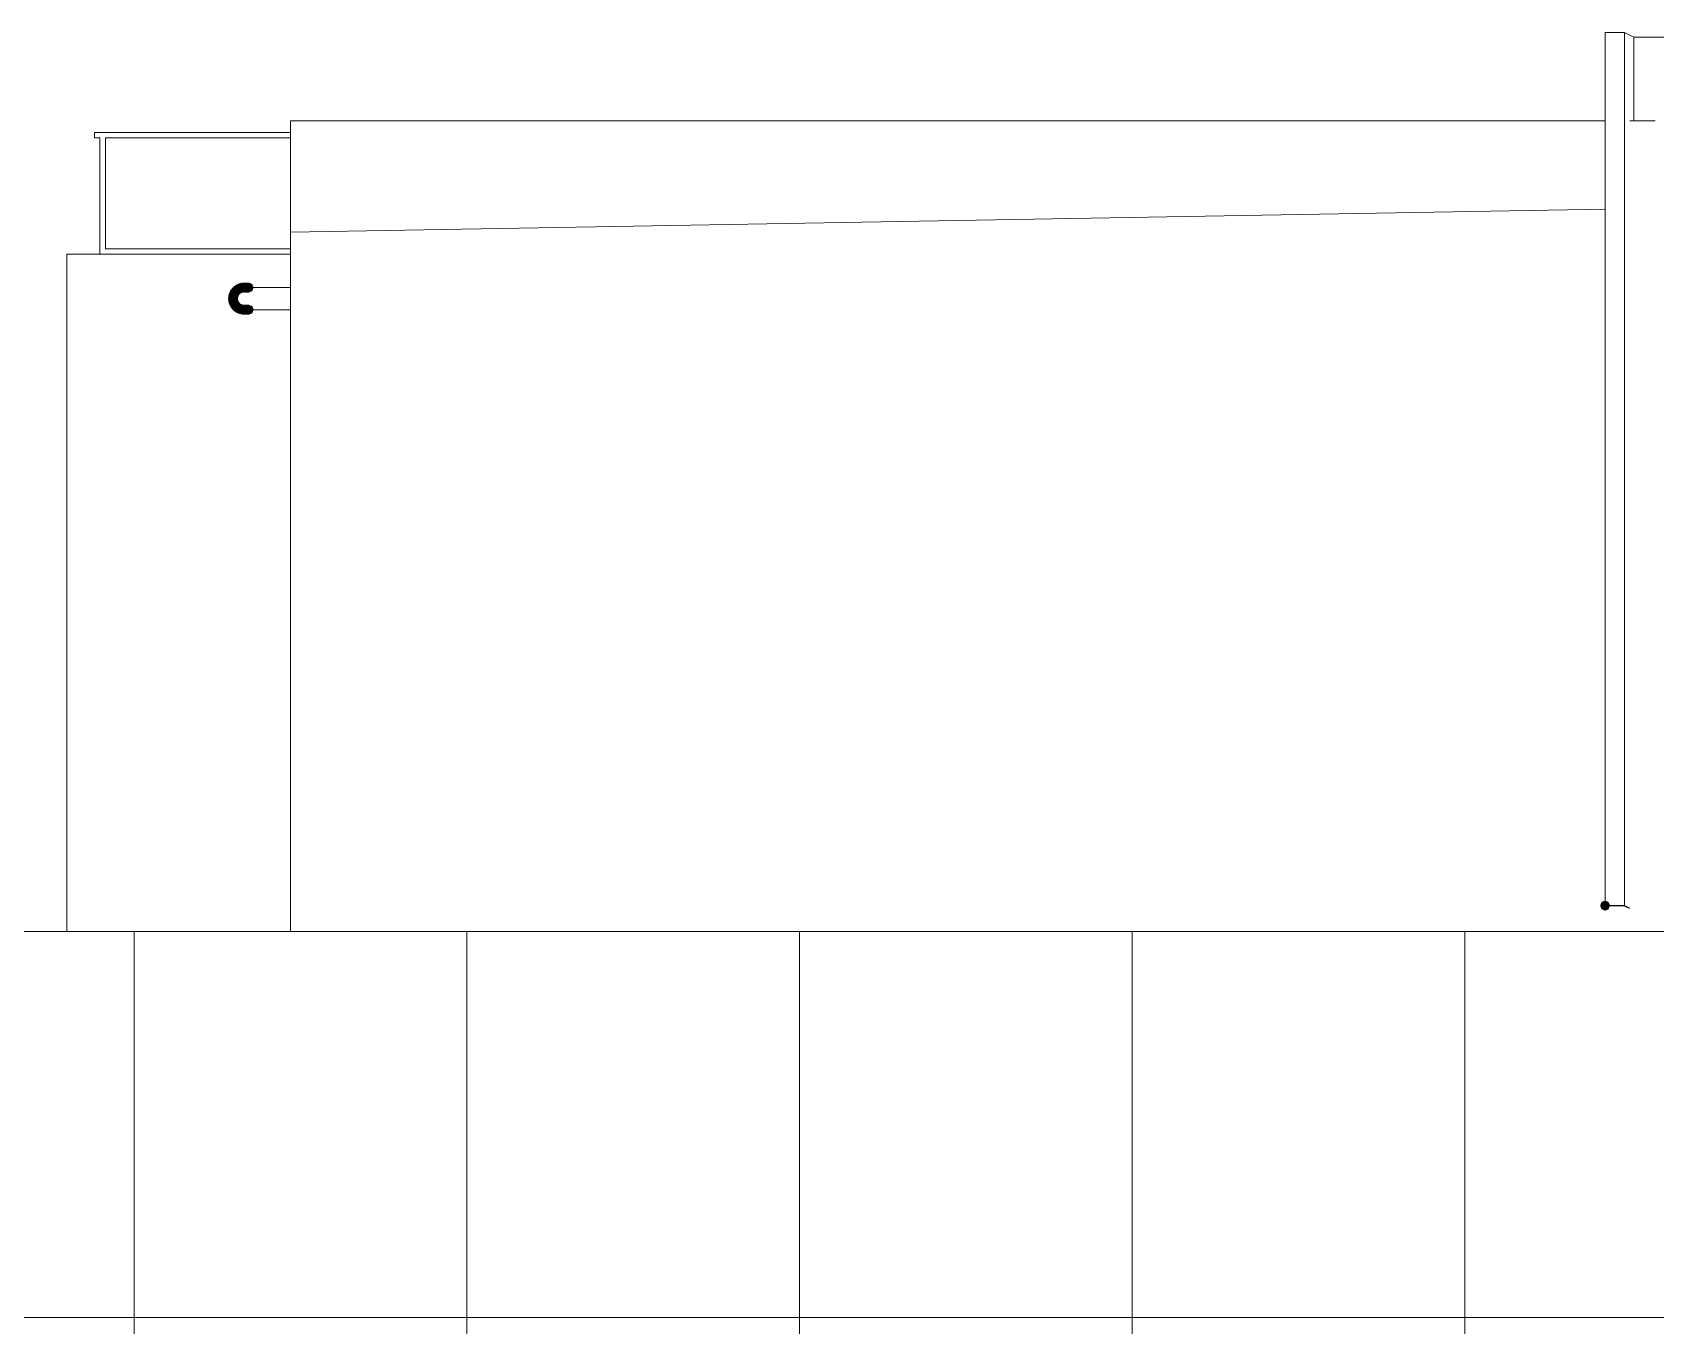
# Model space of a CAD drawing. Header units: millimetres. Extents: x 0 to 1189, y 0 to 841.
# Drawn here: x 633.4 to 662.68, y 490.22 to 513.56 of the extents above; entities that cross this region are included whole.
import ezdxf

# ---------------------------------------------------------------- set-up
doc = ezdxf.new("R2010")
doc.units = ezdxf.units.MM

msp = doc.modelspace()

# ---------------------------------------------------------------- hatches: boundary and pattern name
h = msp.add_hatch(color=7)
h.dxf.hatch_style = 2
h.paths.add_polyline_path([(636.930973, 508.757548), (636.957411, 508.693985), (637.020973, 508.667548), (637.084536, 508.693985), (637.110973, 508.757548), (637.084536, 508.829111), (637.020973, 508.855548), (636.957411, 508.829111)])
h = msp.add_hatch(color=7)
h.dxf.hatch_style = 2
h.paths.add_polyline_path([(636.930973, 508.755548), (636.957411, 508.691985), (637.020973, 508.665548), (637.084536, 508.691985), (637.110973, 508.755548), (637.084536, 508.821111), (637.020973, 508.847548), (636.957411, 508.821111)])
h = msp.add_hatch(color=7)
h.dxf.hatch_style = 2
h.paths.add_polyline_path([(636.930973, 508.747548), (636.957411, 508.683985), (637.020973, 508.657548), (637.084536, 508.683985), (637.110973, 508.747548), (637.084536, 508.819111), (637.020973, 508.845548), (636.957411, 508.819111)])
h = msp.add_hatch(color=7)
h.dxf.hatch_style = 2
h.paths.add_polyline_path([(636.931668, 508.776711), (636.950017, 508.71036), (637.00981, 508.676243), (637.076161, 508.694592), (637.110278, 508.754385), (637.092929, 508.828736), (637.033136, 508.862853), (636.966785, 508.844504)])
h = msp.add_hatch(color=7)
h.dxf.hatch_style = 2
h.paths.add_polyline_path([(636.931973, 508.773548), (636.958411, 508.709985), (637.021973, 508.683548), (637.085536, 508.709985), (637.111973, 508.773548), (637.085536, 508.845111), (637.021973, 508.871548), (636.958411, 508.845111)])
h = msp.add_hatch(color=7)
h.dxf.hatch_style = 2
h.paths.add_polyline_path([(636.932668, 508.792711), (636.951017, 508.72636), (637.01081, 508.692243), (637.077161, 508.710592), (637.111278, 508.770385), (637.093929, 508.844736), (637.034136, 508.878853), (636.967785, 508.860504)])
h = msp.add_hatch(color=7)
h.dxf.hatch_style = 2
h.paths.add_polyline_path([(636.932668, 508.728385), (636.966785, 508.668592), (637.033136, 508.650243), (637.092929, 508.68436), (637.111278, 508.750711), (637.076161, 508.818504), (637.00981, 508.836853), (636.950017, 508.802736)])
h = msp.add_hatch(color=7)
h.dxf.hatch_style = 2
h.paths.add_polyline_path([(636.933668, 508.720385), (636.967785, 508.660592), (637.034136, 508.642243), (637.093929, 508.67636), (637.112278, 508.742711), (637.077161, 508.810504), (637.01081, 508.828853), (636.951017, 508.794736)])
h = msp.add_hatch(color=7)
h.dxf.hatch_style = 2
h.paths.add_polyline_path([(636.934668, 508.712385), (636.968785, 508.652592), (637.035136, 508.634243), (637.094929, 508.66836), (637.113278, 508.734711), (637.078161, 508.802504), (637.01181, 508.820853), (636.952017, 508.786736)])
h = msp.add_hatch(color=7)
h.dxf.hatch_style = 2
h.paths.add_polyline_path([(636.935668, 508.704385), (636.969785, 508.644592), (637.036136, 508.626243), (637.095929, 508.66036), (637.114278, 508.726711), (637.079161, 508.794504), (637.01281, 508.812853), (636.953018, 508.778736)])
h = msp.add_hatch(color=7)
h.dxf.hatch_style = 2
h.paths.add_polyline_path([(636.936436, 508.814273), (636.944394, 508.745893), (636.998248, 508.703011), (637.066628, 508.710969), (637.109511, 508.764823), (637.103552, 508.840203), (637.049698, 508.883085), (636.981318, 508.875127)])
h = msp.add_hatch(color=7)
h.dxf.hatch_style = 2
h.paths.add_polyline_path([(636.93766, 508.818376), (636.947892, 508.750299), (637.003145, 508.709235), (637.071222, 508.719467), (637.112286, 508.77472), (637.104054, 508.850797), (637.048801, 508.891861), (636.980725, 508.881629)])
h = msp.add_hatch(color=7)
h.dxf.hatch_style = 2
h.paths.add_polyline_path([(636.93966, 508.826376), (636.949892, 508.758299), (637.005145, 508.717235), (637.073222, 508.727467), (637.114286, 508.78272), (637.106054, 508.858797), (637.050801, 508.899861), (636.982725, 508.889629)])
h = msp.add_hatch(color=7)
h.dxf.hatch_style = 2
h.paths.add_polyline_path([(636.93966, 508.68572), (636.980725, 508.630467), (637.048801, 508.620235), (637.104054, 508.661299), (637.114286, 508.729376), (637.071222, 508.792629), (637.003145, 508.802861), (636.947892, 508.761796)])
h = msp.add_hatch(color=7)
h.dxf.hatch_style = 2
h.paths.add_polyline_path([(636.94166, 508.834376), (636.951892, 508.766299), (637.007145, 508.725235), (637.075222, 508.735467), (637.116286, 508.79072), (637.108054, 508.866797), (637.052801, 508.907861), (636.984725, 508.897629)])
h = msp.add_hatch(color=7)
h.dxf.hatch_style = 2
h.paths.add_polyline_path([(636.94166, 508.67772), (636.982725, 508.622467), (637.050801, 508.612235), (637.106054, 508.653299), (637.116286, 508.721376), (637.073222, 508.784629), (637.005145, 508.794861), (636.949892, 508.753796)])
h = msp.add_hatch(color=7)
h.dxf.hatch_style = 2
h.paths.add_polyline_path([(636.94925, 508.657095), (636.998589, 508.609086), (637.067426, 508.609825), (637.115435, 508.659163), (637.114696, 508.728001), (637.062358, 508.78301), (636.99352, 508.782271), (636.945511, 508.732933)])
h = msp.add_hatch(color=7)
h.dxf.hatch_style = 2
h.paths.add_polyline_path([(636.94825, 508.856001), (636.947511, 508.787163), (636.99552, 508.737825), (637.064358, 508.737086), (637.113696, 508.785095), (637.117435, 508.860933), (637.069426, 508.910271), (637.000589, 508.91101)])
h = msp.add_hatch(color=7)
h.dxf.hatch_style = 2
h.paths.add_polyline_path([(636.949703, 508.859149), (636.952139, 508.790351), (637.002372, 508.743278), (637.07117, 508.745714), (637.118243, 508.795947), (637.118807, 508.872745), (637.068574, 508.919818), (636.999776, 508.917382)])
h = msp.add_hatch(color=7)
h.dxf.hatch_style = 2
h.paths.add_polyline_path([(636.961831, 508.887201), (636.95325, 508.818896), (636.995321, 508.764406), (637.063625, 508.755824), (637.118115, 508.797896), (637.130697, 508.8732), (637.088626, 508.92769), (637.020321, 508.936272)])
h = msp.add_hatch(color=7)
h.dxf.hatch_style = 2
h.paths.add_polyline_path([(636.95425, 508.871001), (636.953511, 508.802163), (637.00152, 508.752825), (637.070358, 508.752086), (637.119696, 508.800095), (637.123435, 508.875933), (637.075426, 508.925271), (637.006589, 508.92601)])
h = msp.add_hatch(color=7)
h.dxf.hatch_style = 2
h.paths.add_polyline_path([(636.968831, 508.901201), (636.96025, 508.832896), (637.002321, 508.778406), (637.070625, 508.769824), (637.125115, 508.811896), (637.137697, 508.8872), (637.095626, 508.94169), (637.027321, 508.950272)])
h = msp.add_hatch(color=7)
h.dxf.hatch_style = 2
h.paths.add_polyline_path([(636.96125, 508.885001), (636.960511, 508.816163), (637.00852, 508.766825), (637.077358, 508.766086), (637.126696, 508.814095), (637.130435, 508.889933), (637.082426, 508.939271), (637.013589, 508.94001)])
h = msp.add_hatch(color=7)
h.dxf.hatch_style = 2
h.paths.add_polyline_path([(636.977737, 508.91586), (636.962305, 508.84877), (636.998662, 508.790312), (637.065751, 508.77488), (637.124209, 508.811237), (637.144641, 508.885326), (637.108285, 508.943784), (637.041195, 508.959216)])
h = msp.add_hatch(color=7)
h.dxf.hatch_style = 2
h.paths.add_polyline_path([(636.986833, 508.928165), (636.966451, 508.86241), (636.998357, 508.801408), (637.064112, 508.781026), (637.125113, 508.812931), (637.150495, 508.884687), (637.11859, 508.945688), (637.052835, 508.96607)])
h = msp.add_hatch(color=7)
h.dxf.hatch_style = 2
h.paths.add_polyline_path([(636.986089, 508.926471), (636.972828, 508.858919), (637.01105, 508.801664), (637.078602, 508.788403), (637.135858, 508.826625), (637.153119, 508.900177), (637.114896, 508.957433), (637.047344, 508.970694)])
h = msp.add_hatch(color=7)
h.dxf.hatch_style = 2
h.paths.add_polyline_path([(636.99664, 508.941119), (636.975347, 508.875654), (637.006402, 508.814215), (637.071868, 508.792922), (637.133306, 508.823977), (637.1606, 508.896442), (637.129545, 508.957881), (637.064079, 508.979174)])
h = msp.add_hatch(color=7)
h.dxf.hatch_style = 2
h.paths.add_polyline_path([(637.007334, 508.953188), (636.981082, 508.889548), (637.007334, 508.825908), (637.070973, 508.799657), (637.134613, 508.825908), (637.165864, 508.894548), (637.139613, 508.958188), (637.075973, 508.984439)])
h = msp.add_hatch(color=7)
h.dxf.hatch_style = 2
h.paths.add_polyline_path([(637.012334, 508.958188), (636.986082, 508.894548), (637.012334, 508.830908), (637.075973, 508.804657), (637.139613, 508.830908), (637.171864, 508.900548), (637.145613, 508.964188), (637.081973, 508.990439)])
h = msp.add_hatch(color=7)
h.dxf.hatch_style = 2
h.paths.add_polyline_path([(637.012833, 508.958165), (636.992451, 508.89241), (637.024357, 508.831408), (637.090112, 508.811026), (637.151113, 508.842931), (637.176495, 508.914687), (637.14459, 508.975688), (637.078835, 508.99607)])
h = msp.add_hatch(color=7)
h.dxf.hatch_style = 2
h.paths.add_polyline_path([(637.034662, 508.979784), (636.998305, 508.921326), (637.013737, 508.854237), (637.072195, 508.81788), (637.139285, 508.833312), (637.182641, 508.89677), (637.167209, 508.96386), (637.108751, 509.000216)])
h = msp.add_hatch(color=7)
h.dxf.hatch_style = 2
h.paths.add_polyline_path([(637.036357, 508.980688), (637.004451, 508.919687), (637.024833, 508.853932), (637.085835, 508.822026), (637.15159, 508.842408), (637.189495, 508.90841), (637.169113, 508.974165), (637.108112, 509.00607)])
h = msp.add_hatch(color=7)
h.dxf.hatch_style = 2
h.paths.add_polyline_path([(637.042357, 508.985688), (637.010451, 508.924687), (637.030833, 508.858932), (637.091835, 508.827026), (637.15759, 508.847408), (637.195495, 508.91341), (637.175113, 508.979165), (637.114112, 509.01107)])
h = msp.add_hatch(color=7)
h.dxf.hatch_style = 2
h.paths.add_polyline_path([(637.061321, 508.99969), (637.01925, 508.9452), (637.027831, 508.876896), (637.082321, 508.834825), (637.150626, 508.843406), (637.199697, 508.901896), (637.191115, 508.970201), (637.136625, 509.012272)])
h = msp.add_hatch(color=7)
h.dxf.hatch_style = 2
h.paths.add_polyline_path([(637.068321, 509.00369), (637.02625, 508.9492), (637.034831, 508.880896), (637.089321, 508.838825), (637.157626, 508.847406), (637.206697, 508.905896), (637.198115, 508.974201), (637.143625, 509.016272)])
h = msp.add_hatch(color=7)
h.dxf.hatch_style = 2
h.paths.add_polyline_path([(637.075321, 509.00769), (637.03325, 508.9532), (637.041831, 508.884896), (637.096321, 508.842825), (637.164626, 508.851406), (637.213697, 508.909896), (637.205115, 508.978201), (637.150625, 509.020272)])
h = msp.add_hatch(color=7)
h.dxf.hatch_style = 2
h.paths.add_polyline_path([(637.082321, 509.01169), (637.04025, 508.9572), (637.048831, 508.888896), (637.103321, 508.846825), (637.171626, 508.855406), (637.220697, 508.913896), (637.212115, 508.982201), (637.157625, 509.024272)])
h = msp.add_hatch(color=7)
h.dxf.hatch_style = 2
h.paths.add_polyline_path([(637.098521, 509.020271), (637.050512, 508.970933), (637.05125, 508.902095), (637.100589, 508.854086), (637.169426, 508.854825), (637.224435, 508.907164), (637.223697, 508.976001), (637.174358, 509.02401)])
h = msp.add_hatch(color=7)
h.dxf.hatch_style = 2
h.paths.add_polyline_path([(637.105521, 509.023271), (637.057512, 508.973933), (637.05825, 508.905095), (637.107589, 508.857086), (637.176426, 508.857825), (637.231435, 508.910164), (637.230697, 508.979001), (637.181358, 509.02701)])
h = msp.add_hatch(color=7)
h.dxf.hatch_style = 2
h.paths.add_polyline_path([(637.116372, 509.027818), (637.06614, 508.980745), (637.063704, 508.911947), (637.110776, 508.861714), (637.179575, 508.859278), (637.237807, 508.909351), (637.240243, 508.978149), (637.193171, 509.028382)])
h = msp.add_hatch(color=7)
h.dxf.hatch_style = 2
h.paths.add_polyline_path([(637.134145, 509.033861), (637.078892, 508.992797), (637.06866, 508.92472), (637.109725, 508.869467), (637.177802, 508.859235), (637.241054, 508.9023), (637.251286, 508.970376), (637.210222, 509.025629)])
h = msp.add_hatch(color=7)
h.dxf.hatch_style = 2
h.paths.add_polyline_path([(637.139249, 509.035086), (637.085394, 508.992203), (637.077436, 508.923823), (637.120318, 508.869969), (637.188698, 508.862011), (637.249552, 508.906893), (637.257511, 508.975273), (637.214628, 509.029127)])
h = msp.add_hatch(color=7)
h.dxf.hatch_style = 2
h.paths.add_polyline_path([(637.149145, 509.037861), (637.093892, 508.996797), (637.08366, 508.92872), (637.124725, 508.873467), (637.192802, 508.863235), (637.256054, 508.9063), (637.266286, 508.974376), (637.225222, 509.029629)])
h = msp.add_hatch(color=7)
h.dxf.hatch_style = 2
h.paths.add_polyline_path([(637.157145, 509.039861), (637.101892, 508.998797), (637.091661, 508.93072), (637.132725, 508.875467), (637.200802, 508.865235), (637.264054, 508.9083), (637.274286, 508.976377), (637.233222, 509.031629)])
h = msp.add_hatch(color=7)
h.dxf.hatch_style = 2
h.paths.add_polyline_path([(637.17581, 509.043853), (637.116018, 509.009736), (637.097668, 508.943385), (637.131786, 508.883593), (637.198137, 508.865243), (637.265929, 508.90036), (637.284279, 508.966711), (637.250161, 509.026504)])
h = msp.add_hatch(color=7)
h.dxf.hatch_style = 2
h.paths.add_polyline_path([(637.18381, 509.044853), (637.124018, 509.010736), (637.105668, 508.944385), (637.139786, 508.884593), (637.206137, 508.866243), (637.273929, 508.90136), (637.292279, 508.967711), (637.258161, 509.027504)])
h = msp.add_hatch(color=7)
h.dxf.hatch_style = 2
h.paths.add_polyline_path([(637.202974, 509.046548), (637.139411, 509.020111), (637.112973, 508.956548), (637.139411, 508.892986), (637.202974, 508.866548), (637.274536, 508.892986), (637.300974, 508.956548), (637.274536, 509.020111)])
h = msp.add_hatch(color=7)
h.dxf.hatch_style = 2
h.paths.add_polyline_path([(637.19981, 509.045853), (637.140018, 509.011736), (637.121668, 508.945385), (637.155786, 508.885593), (637.222137, 508.867243), (637.289929, 508.90236), (637.308279, 508.968711), (637.274161, 509.028504)])
h = msp.add_hatch(color=7)
h.dxf.hatch_style = 2
h.paths.add_polyline_path([(637.218974, 509.047548), (637.155411, 509.021111), (637.128973, 508.957548), (637.155411, 508.893986), (637.218974, 508.867548), (637.284536, 508.893986), (637.310974, 508.957548), (637.284536, 509.021111)])
h = msp.add_hatch(color=7)
h.dxf.hatch_style = 2
h.paths.add_polyline_path([(637.221974, 508.867548), (637.285536, 508.893986), (637.311974, 508.957548), (637.285536, 509.021111), (637.221974, 509.047548), (637.157411, 509.021111), (637.130973, 508.957548), (637.157411, 508.893986)])
h = msp.add_hatch(color=7)
h.dxf.hatch_style = 2
h.paths.add_polyline_path([(637.220974, 509.047548), (637.157411, 509.021111), (637.130973, 508.957548), (637.157411, 508.893986), (637.220974, 508.867548), (637.285536, 508.893986), (637.311974, 508.957548), (637.285536, 509.021111)])
h = msp.add_hatch(color=7)
h.dxf.hatch_style = 2
h.paths.add_polyline_path([(637.224974, 508.867548), (637.288536, 508.893986), (637.314974, 508.957548), (637.288536, 509.021111), (637.224974, 509.047548), (637.158411, 509.021111), (637.131973, 508.957548), (637.158411, 508.893986)])
h = msp.add_hatch(color=7)
h.dxf.hatch_style = 2
h.paths.add_polyline_path([(637.221974, 509.047548), (637.158411, 509.021111), (637.131973, 508.957548), (637.158411, 508.893986), (637.221974, 508.867548), (637.287536, 508.893986), (637.313974, 508.957548), (637.287536, 509.021111)])
h = msp.add_hatch(color=7)
h.dxf.hatch_style = 2
h.paths.add_polyline_path([(637.223974, 509.047548), (637.160411, 509.021111), (637.133973, 508.957548), (637.160411, 508.893986), (637.223974, 508.867548), (637.291536, 508.893986), (637.317974, 508.957548), (637.291536, 509.021111)])
h = msp.add_hatch(color=7)
h.dxf.hatch_style = 2
h.paths.add_polyline_path([(637.228974, 508.867548), (637.292536, 508.893986), (637.318974, 508.957548), (637.292536, 509.021111), (637.228974, 509.047548), (637.161411, 509.021111), (637.134973, 508.957548), (637.161411, 508.893986)])
h = msp.add_hatch(color=7)
h.dxf.hatch_style = 2
h.paths.add_polyline_path([(637.227974, 509.047548), (637.164411, 509.021111), (637.137973, 508.957548), (637.164411, 508.893986), (637.227974, 508.867548), (637.297536, 508.893986), (637.323974, 508.957548), (637.297536, 509.021111)])
h = msp.add_hatch(color=7)
h.dxf.hatch_style = 2
h.paths.add_polyline_path([(637.234974, 508.867548), (637.298536, 508.893986), (637.324974, 508.957548), (637.298536, 509.021111), (637.234974, 509.047548), (637.165411, 509.021111), (637.138973, 508.957548), (637.165411, 508.893986)])
h = msp.add_hatch(color=7)
h.dxf.hatch_style = 2
h.paths.add_polyline_path([(637.233974, 509.047548), (637.170411, 509.021111), (637.143973, 508.957548), (637.170411, 508.893986), (637.233974, 508.867548), (637.304536, 508.893986), (637.330974, 508.957548), (637.304536, 509.021111)])
h = msp.add_hatch(color=7)
h.dxf.hatch_style = 2
h.paths.add_polyline_path([(637.242974, 508.867548), (637.306536, 508.893986), (637.332974, 508.957548), (637.306536, 509.021111), (637.242974, 509.047548), (637.171411, 509.021111), (637.144973, 508.957548), (637.171411, 508.893986)])
h = msp.add_hatch(color=7)
h.dxf.hatch_style = 2
h.paths.add_polyline_path([(637.240974, 509.047548), (637.177411, 509.021111), (637.150973, 508.957548), (637.177411, 508.893986), (637.240974, 508.867548), (637.313536, 508.893986), (637.339974, 508.957548), (637.313536, 509.021111)])
h = msp.add_hatch(color=7)
h.dxf.hatch_style = 2
h.paths.add_polyline_path([(637.251974, 508.867548), (637.315536, 508.893986), (637.341974, 508.957548), (637.315536, 509.021111), (637.251974, 509.047548), (637.179411, 509.021111), (637.152973, 508.957548), (637.179411, 508.893986)])
h = msp.add_hatch(color=7)
h.dxf.hatch_style = 2
h.paths.add_polyline_path([(637.249974, 509.047548), (637.186411, 509.021111), (637.159973, 508.957548), (637.186411, 508.893986), (637.249974, 508.867548), (637.259974, 508.867548), (637.323536, 508.893986), (637.349974, 508.957548), (637.323536, 509.021111), (637.259974, 509.047548)])
h = msp.add_hatch(color=7)
h.dxf.hatch_style = 2
h.paths.add_polyline_path([(637.262974, 508.867548), (637.326536, 508.893986), (637.352974, 508.957548), (637.326536, 509.021111), (637.262974, 509.047548), (637.251974, 509.047548), (637.188411, 509.021111), (637.161973, 508.957548), (637.188411, 508.893986), (637.251974, 508.867548)])
h = msp.add_hatch(color=7)
h.dxf.hatch_style = 2
h.paths.add_polyline_path([(637.259974, 509.047548), (637.196411, 509.021111), (637.169973, 508.957548), (637.196411, 508.893986), (637.259974, 508.867548), (637.271974, 508.867548), (637.335536, 508.893986), (637.361974, 508.957548), (637.335536, 509.021111), (637.271974, 509.047548)])
h = msp.add_hatch(color=7)
h.dxf.hatch_style = 2
h.paths.add_polyline_path([(637.274974, 508.867548), (637.338536, 508.893986), (637.364974, 508.957548), (637.338536, 509.021111), (637.274974, 509.047548), (637.262974, 509.047548), (637.199411, 509.021111), (637.172973, 508.957548), (637.199411, 508.893986), (637.262974, 508.867548)])
h = msp.add_hatch(color=7)
h.dxf.hatch_style = 2
h.paths.add_polyline_path([(637.271974, 509.047548), (637.208411, 509.021111), (637.181973, 508.957548), (637.208411, 508.893986), (637.271974, 508.867548), (637.284974, 508.867548), (637.348536, 508.893986), (637.374974, 508.957548), (637.348536, 509.021111), (637.284974, 509.047548)])
h = msp.add_hatch(color=7)
h.dxf.hatch_style = 2
h.paths.add_polyline_path([(637.288974, 508.867548), (637.352536, 508.893986), (637.378974, 508.957548), (637.352536, 509.021111), (637.288974, 509.047548), (637.274974, 509.047548), (637.211411, 509.021111), (637.184973, 508.957548), (637.211411, 508.893986), (637.274974, 508.867548)])
h = msp.add_hatch(color=7)
h.dxf.hatch_style = 2
h.paths.add_polyline_path([(637.284974, 509.047548), (637.221411, 509.021111), (637.194973, 508.957548), (637.221411, 508.893986), (637.284974, 508.867548), (637.299974, 508.867548), (637.363536, 508.893986), (637.389974, 508.957548), (637.363536, 509.021111), (637.299974, 509.047548)])
h = msp.add_hatch(color=7)
h.dxf.hatch_style = 2
h.paths.add_polyline_path([(637.303974, 508.867548), (637.367536, 508.893986), (637.393974, 508.957548), (637.367536, 509.021111), (637.303974, 509.047548), (637.288974, 509.047548), (637.225411, 509.021111), (637.198973, 508.957548), (637.225411, 508.893986), (637.288974, 508.867548)])
h = msp.add_hatch(color=7)
h.dxf.hatch_style = 2
h.paths.add_polyline_path([(636.950703, 508.652947), (636.997776, 508.602714), (637.066574, 508.600278), (637.116807, 508.647351), (637.119243, 508.716149), (637.06917, 508.774382), (637.000372, 508.776818), (636.950139, 508.729745)])
h = msp.add_hatch(color=7)
h.dxf.hatch_style = 2
h.paths.add_polyline_path([(636.95525, 508.642095), (637.004589, 508.594086), (637.073426, 508.594825), (637.121435, 508.644163), (637.120696, 508.713001), (637.068358, 508.76801), (636.99952, 508.767271), (636.951511, 508.717933)])
h = msp.add_hatch(color=7)
h.dxf.hatch_style = 2
h.paths.add_polyline_path([(636.95825, 508.635095), (637.007589, 508.587086), (637.076426, 508.587825), (637.124435, 508.637163), (637.123696, 508.706001), (637.071358, 508.76101), (637.00252, 508.760271), (636.954511, 508.710933)])
h = msp.add_hatch(color=7)
h.dxf.hatch_style = 2
h.paths.add_polyline_path([(636.964475, 508.622299), (637.016547, 508.57727), (637.085223, 508.582049), (637.130251, 508.634122), (637.125472, 508.702797), (637.069399, 508.755826), (637.000724, 508.751046), (636.955695, 508.698974)])
h = msp.add_hatch(color=7)
h.dxf.hatch_style = 2
h.paths.add_polyline_path([(636.983833, 508.591931), (637.044835, 508.560026), (637.11059, 508.580408), (637.142495, 508.641409), (637.122113, 508.707164), (637.056112, 508.74507), (636.990357, 508.724688), (636.958451, 508.663686)])
h = msp.add_hatch(color=7)
h.dxf.hatch_style = 2
h.paths.add_polyline_path([(636.96525, 508.620095), (637.014589, 508.572086), (637.083426, 508.572825), (637.131435, 508.622163), (637.130696, 508.691001), (637.078358, 508.74601), (637.00952, 508.745271), (636.961511, 508.695933)])
h = msp.add_hatch(color=7)
h.dxf.hatch_style = 2
h.paths.add_polyline_path([(636.978831, 508.597895), (637.033321, 508.555824), (637.101626, 508.564406), (637.143697, 508.618896), (637.135115, 508.6872), (637.076625, 508.736271), (637.008321, 508.72769), (636.96625, 508.6732)])
h = msp.add_hatch(color=7)
h.dxf.hatch_style = 2
h.paths.add_polyline_path([(636.992833, 508.578931), (637.053835, 508.547026), (637.11959, 508.567408), (637.151495, 508.628409), (637.131113, 508.694164), (637.065112, 508.73207), (636.999357, 508.711688), (636.967451, 508.650686)])
h = msp.add_hatch(color=7)
h.dxf.hatch_style = 2
h.paths.add_polyline_path([(636.993737, 508.577236), (637.052195, 508.54088), (637.119285, 508.556312), (637.155641, 508.61477), (637.140209, 508.681859), (637.076751, 508.725216), (637.009662, 508.709784), (636.973305, 508.651326)])
h = msp.add_hatch(color=7)
h.dxf.hatch_style = 2
h.paths.add_polyline_path([(637.002833, 508.565931), (637.063835, 508.534026), (637.12959, 508.554408), (637.161495, 508.615409), (637.141113, 508.681164), (637.075112, 508.71907), (637.009357, 508.698688), (636.977451, 508.637686)])
h = msp.add_hatch(color=7)
h.dxf.hatch_style = 2
h.paths.add_polyline_path([(637.007833, 508.559931), (637.068835, 508.528026), (637.13459, 508.548408), (637.166495, 508.609409), (637.146113, 508.675164), (637.080112, 508.71307), (637.014357, 508.692688), (636.982451, 508.631686)])
h = msp.add_hatch(color=7)
h.dxf.hatch_style = 2
h.paths.add_polyline_path([(637.025357, 508.543408), (637.091112, 508.523026), (637.152113, 508.554931), (637.172495, 508.620686), (637.14059, 508.681688), (637.068835, 508.70707), (637.007833, 508.675164), (636.987451, 508.609409)])
h = msp.add_hatch(color=7)
h.dxf.hatch_style = 2
h.paths.add_polyline_path([(637.025334, 508.542908), (637.088973, 508.516657), (637.152613, 508.542908), (637.178864, 508.606548), (637.152613, 508.670187), (637.082973, 508.702439), (637.019334, 508.676187), (636.993082, 508.612548)])
h = msp.add_hatch(color=7)
h.dxf.hatch_style = 2
h.paths.add_polyline_path([(637.037357, 508.532408), (637.103112, 508.512026), (637.164113, 508.543931), (637.184495, 508.609686), (637.15259, 508.670688), (637.080835, 508.69607), (637.019833, 508.664164), (636.999451, 508.598409)])
h = msp.add_hatch(color=7)
h.dxf.hatch_style = 2
h.paths.add_polyline_path([(637.049662, 508.523312), (637.116751, 508.50788), (637.175209, 508.544236), (637.190641, 508.611326), (637.154285, 508.669784), (637.080195, 508.690216), (637.021737, 508.653859), (637.006305, 508.58677)])
h = msp.add_hatch(color=7)
h.dxf.hatch_style = 2
h.paths.add_polyline_path([(637.05805, 508.517663), (637.125602, 508.504402), (637.182858, 508.542625), (637.196119, 508.610177), (637.157896, 508.667432), (637.084344, 508.684693), (637.027089, 508.646471), (637.013828, 508.578919)])
h = msp.add_hatch(color=7)
h.dxf.hatch_style = 2
h.paths.add_polyline_path([(637.062662, 508.514312), (637.129751, 508.49888), (637.188209, 508.535236), (637.203641, 508.602326), (637.167285, 508.660784), (637.093195, 508.681216), (637.034737, 508.644859), (637.019305, 508.57777)])
h = msp.add_hatch(color=7)
h.dxf.hatch_style = 2
h.paths.add_polyline_path([(637.077321, 508.505406), (637.145625, 508.496824), (637.200115, 508.538895), (637.208697, 508.6072), (637.166626, 508.66169), (637.091321, 508.674271), (637.036831, 508.6322), (637.02825, 508.563896)])
h = msp.add_hatch(color=7)
h.dxf.hatch_style = 2
h.paths.add_polyline_path([(637.084321, 508.501406), (637.152625, 508.492824), (637.207115, 508.534895), (637.215697, 508.6032), (637.173626, 508.65769), (637.098321, 508.670271), (637.043831, 508.6282), (637.03525, 508.559896)])
h = msp.add_hatch(color=7)
h.dxf.hatch_style = 2
h.paths.add_polyline_path([(637.100521, 508.493825), (637.169358, 508.493086), (637.218697, 508.541095), (637.219435, 508.609932), (637.171426, 508.659271), (637.095589, 508.663009), (637.04625, 508.615), (637.045512, 508.546163)])
h = msp.add_hatch(color=7)
h.dxf.hatch_style = 2
h.paths.add_polyline_path([(637.107521, 508.490825), (637.176358, 508.490086), (637.225697, 508.538095), (637.226435, 508.606932), (637.178426, 508.656271), (637.102589, 508.660009), (637.05325, 508.612), (637.052512, 508.543163)])
h = msp.add_hatch(color=7)
h.dxf.hatch_style = 2
h.paths.add_polyline_path([(637.114521, 508.487824), (637.183358, 508.487086), (637.232697, 508.535095), (637.233435, 508.603932), (637.185426, 508.653271), (637.109589, 508.657009), (637.06025, 508.609), (637.059512, 508.540163)])
h = msp.add_hatch(color=7)
h.dxf.hatch_style = 2
h.paths.add_polyline_path([(637.126372, 508.483278), (637.195171, 508.485714), (637.242243, 508.535947), (637.239807, 508.604745), (637.189575, 508.651817), (637.112776, 508.652382), (637.065704, 508.602149), (637.06814, 508.53335)])
h = msp.add_hatch(color=7)
h.dxf.hatch_style = 2
h.paths.add_polyline_path([(637.144145, 508.478235), (637.212222, 508.488467), (637.253286, 508.543719), (637.243054, 508.611796), (637.187802, 508.652861), (637.111725, 508.644629), (637.07066, 508.589376), (637.080892, 508.521299)])
h = msp.add_hatch(color=7)
h.dxf.hatch_style = 2
h.paths.add_polyline_path([(637.137521, 508.479824), (637.206358, 508.479086), (637.255697, 508.527095), (637.256435, 508.595932), (637.208426, 508.645271), (637.132589, 508.649009), (637.08325, 508.601), (637.082512, 508.532163)])
h = msp.add_hatch(color=7)
h.dxf.hatch_style = 2
h.paths.add_polyline_path([(637.16981, 508.472243), (637.236161, 508.490592), (637.270279, 508.550385), (637.251929, 508.616735), (637.192137, 508.650853), (637.117786, 508.633503), (637.083668, 508.573711), (637.102018, 508.50736)])
h = msp.add_hatch(color=7)
h.dxf.hatch_style = 2
h.paths.add_polyline_path([(637.167145, 508.472235), (637.235222, 508.482467), (637.276286, 508.537719), (637.266054, 508.605796), (637.210802, 508.646861), (637.134725, 508.638629), (637.093661, 508.583376), (637.103892, 508.515299)])
h = msp.add_hatch(color=7)
h.dxf.hatch_style = 2
h.paths.add_polyline_path([(637.18581, 508.469243), (637.252161, 508.487592), (637.286279, 508.547385), (637.267929, 508.613735), (637.208137, 508.647853), (637.133786, 508.630503), (637.099668, 508.570711), (637.118018, 508.50436)])
h = msp.add_hatch(color=7)
h.dxf.hatch_style = 2
h.paths.add_polyline_path([(637.19381, 508.468243), (637.260161, 508.486592), (637.294279, 508.546385), (637.275929, 508.612735), (637.216137, 508.646853), (637.141786, 508.629503), (637.107668, 508.569711), (637.126018, 508.50336)])
h = msp.add_hatch(color=7)
h.dxf.hatch_style = 2
h.paths.add_polyline_path([(637.212974, 508.467548), (637.276536, 508.493985), (637.302974, 508.557548), (637.276536, 508.62111), (637.212974, 508.647548), (637.141411, 508.62111), (637.114973, 508.557548), (637.141411, 508.493985)])
h = msp.add_hatch(color=7)
h.dxf.hatch_style = 2
h.paths.add_polyline_path([(637.220974, 508.467548), (637.284536, 508.493985), (637.310974, 508.557548), (637.284536, 508.62111), (637.220974, 508.647548), (637.149411, 508.62111), (637.122973, 508.557548), (637.149411, 508.493985)])
h = msp.add_hatch(color=7)
h.dxf.hatch_style = 2
h.paths.add_polyline_path([(637.221974, 508.467548), (637.285536, 508.493985), (637.311974, 508.557548), (637.285536, 508.62111), (637.221974, 508.647548), (637.157411, 508.62111), (637.130973, 508.557548), (637.157411, 508.493985)])
h = msp.add_hatch(color=7)
h.dxf.hatch_style = 2
h.paths.add_polyline_path([(637.220974, 508.647548), (637.157411, 508.62111), (637.130973, 508.557548), (637.157411, 508.493985), (637.220974, 508.467548), (637.285536, 508.493985), (637.311974, 508.557548), (637.285536, 508.62111)])
h = msp.add_hatch(color=7)
h.dxf.hatch_style = 2
h.paths.add_polyline_path([(637.224974, 508.467548), (637.288536, 508.493985), (637.314974, 508.557548), (637.288536, 508.62111), (637.224974, 508.647548), (637.158411, 508.62111), (637.131973, 508.557548), (637.158411, 508.493985)])
h = msp.add_hatch(color=7)
h.dxf.hatch_style = 2
h.paths.add_polyline_path([(637.221974, 508.647548), (637.158411, 508.62111), (637.131973, 508.557548), (637.158411, 508.493985), (637.221974, 508.467548), (637.287536, 508.493985), (637.313974, 508.557548), (637.287536, 508.62111)])
h = msp.add_hatch(color=7)
h.dxf.hatch_style = 2
h.paths.add_polyline_path([(637.223974, 508.647548), (637.160411, 508.62111), (637.133973, 508.557548), (637.160411, 508.493985), (637.223974, 508.467548), (637.291536, 508.493985), (637.317974, 508.557548), (637.291536, 508.62111)])
h = msp.add_hatch(color=7)
h.dxf.hatch_style = 2
h.paths.add_polyline_path([(637.228974, 508.467548), (637.292536, 508.493985), (637.318974, 508.557548), (637.292536, 508.62111), (637.228974, 508.647548), (637.161411, 508.62111), (637.134973, 508.557548), (637.161411, 508.493985)])
h = msp.add_hatch(color=7)
h.dxf.hatch_style = 2
h.paths.add_polyline_path([(637.227974, 508.647548), (637.164411, 508.62111), (637.137973, 508.557548), (637.164411, 508.493985), (637.227974, 508.467548), (637.297536, 508.493985), (637.323974, 508.557548), (637.297536, 508.62111)])
h = msp.add_hatch(color=7)
h.dxf.hatch_style = 2
h.paths.add_polyline_path([(637.234974, 508.467548), (637.298536, 508.493985), (637.324974, 508.557548), (637.298536, 508.62111), (637.234974, 508.647548), (637.165411, 508.62111), (637.138973, 508.557548), (637.165411, 508.493985)])
h = msp.add_hatch(color=7)
h.dxf.hatch_style = 2
h.paths.add_polyline_path([(637.233974, 508.647548), (637.170411, 508.62111), (637.143973, 508.557548), (637.170411, 508.493985), (637.233974, 508.467548), (637.304536, 508.493985), (637.330974, 508.557548), (637.304536, 508.62111)])
h = msp.add_hatch(color=7)
h.dxf.hatch_style = 2
h.paths.add_polyline_path([(637.242974, 508.467548), (637.306536, 508.493985), (637.332974, 508.557548), (637.306536, 508.62111), (637.242974, 508.647548), (637.171411, 508.62111), (637.144973, 508.557548), (637.171411, 508.493985)])
h = msp.add_hatch(color=7)
h.dxf.hatch_style = 2
h.paths.add_polyline_path([(637.240974, 508.647548), (637.177411, 508.62111), (637.150973, 508.557548), (637.177411, 508.493985), (637.240974, 508.467548), (637.313536, 508.493985), (637.339974, 508.557548), (637.313536, 508.62111)])
h = msp.add_hatch(color=7)
h.dxf.hatch_style = 2
h.paths.add_polyline_path([(637.251974, 508.467548), (637.315536, 508.493985), (637.341974, 508.557548), (637.315536, 508.62111), (637.251974, 508.647548), (637.179411, 508.62111), (637.152973, 508.557548), (637.179411, 508.493985)])
h = msp.add_hatch(color=7)
h.dxf.hatch_style = 2
h.paths.add_polyline_path([(637.249974, 508.647548), (637.186411, 508.62111), (637.159973, 508.557548), (637.186411, 508.493985), (637.249974, 508.467548), (637.259974, 508.467548), (637.323536, 508.493985), (637.349974, 508.557548), (637.323536, 508.62111), (637.259974, 508.647548)])
h = msp.add_hatch(color=7)
h.dxf.hatch_style = 2
h.paths.add_polyline_path([(637.262974, 508.467548), (637.326536, 508.493985), (637.352974, 508.557548), (637.326536, 508.62111), (637.262974, 508.647548), (637.251974, 508.647548), (637.188411, 508.62111), (637.161973, 508.557548), (637.188411, 508.493985), (637.251974, 508.467548)])
h = msp.add_hatch(color=7)
h.dxf.hatch_style = 2
h.paths.add_polyline_path([(637.259974, 508.647548), (637.196411, 508.62111), (637.169973, 508.557548), (637.196411, 508.493985), (637.259974, 508.467548), (637.271974, 508.467548), (637.335536, 508.493985), (637.361974, 508.557548), (637.335536, 508.62111), (637.271974, 508.647548)])
h = msp.add_hatch(color=7)
h.dxf.hatch_style = 2
h.paths.add_polyline_path([(637.274974, 508.467548), (637.338536, 508.493985), (637.364974, 508.557548), (637.338536, 508.62111), (637.274974, 508.647548), (637.262974, 508.647548), (637.199411, 508.62111), (637.172973, 508.557548), (637.199411, 508.493985), (637.262974, 508.467548)])
h = msp.add_hatch(color=7)
h.dxf.hatch_style = 2
h.paths.add_polyline_path([(637.271974, 508.647548), (637.208411, 508.62111), (637.181973, 508.557548), (637.208411, 508.493985), (637.271974, 508.467548), (637.284974, 508.467548), (637.348536, 508.493985), (637.374974, 508.557548), (637.348536, 508.62111), (637.284974, 508.647548)])
h = msp.add_hatch(color=7)
h.dxf.hatch_style = 2
h.paths.add_polyline_path([(637.288974, 508.467548), (637.352536, 508.493985), (637.378974, 508.557548), (637.352536, 508.62111), (637.288974, 508.647548), (637.274974, 508.647548), (637.211411, 508.62111), (637.184973, 508.557548), (637.211411, 508.493985), (637.274974, 508.467548)])
h = msp.add_hatch(color=7)
h.dxf.hatch_style = 2
h.paths.add_polyline_path([(637.284974, 508.647548), (637.221411, 508.62111), (637.194973, 508.557548), (637.221411, 508.493985), (637.284974, 508.467548), (637.299974, 508.467548), (637.363536, 508.493985), (637.389974, 508.557548), (637.363536, 508.62111), (637.299974, 508.647548)])
h = msp.add_hatch(color=7)
h.dxf.hatch_style = 2
h.paths.add_polyline_path([(637.303974, 508.467548), (637.367536, 508.493985), (637.393974, 508.557548), (637.367536, 508.62111), (637.303974, 508.647548), (637.288974, 508.647548), (637.225411, 508.62111), (637.198973, 508.557548), (637.225411, 508.493985), (637.288974, 508.467548)])
h = msp.add_hatch(color=7)
h.dxf.hatch_style = 2
h.paths.add_polyline_path([(661.857011, 497.804531), (661.830574, 497.868094), (661.767011, 497.894531), (661.703448, 497.868094), (661.677011, 497.804531), (661.703448, 497.737969), (661.767011, 497.711531), (661.830574, 497.737969)])

# ---------------------------------------------------------------- linework, layer by layer
at = {"color": 7, "lineweight": 0}
for points in [[(661.767011, 513.561555), (662.117012, 513.561555)], [(661.767011, 497.804531), (661.767011, 513.561555)], [(662.117012, 513.561555), (662.287012, 513.477555)], [(662.117012, 497.804531), (662.117012, 513.561555)], [(662.287012, 513.477555), (663.264013, 513.477555)], [(662.287012, 511.963553), (662.287012, 513.477555)], [(634.520969, 511.757553), (638.054975, 511.757553)], [(634.520969, 511.657552), (634.520969, 511.757553)], [(638.054975, 511.963553), (661.767011, 511.963553)], [(638.054975, 497.334531), (638.054975, 511.963553)], [(662.213012, 511.963553), (662.669012, 511.963553)], [(634.62097, 511.657552), (634.520969, 511.657552)], [(634.62097, 509.557549), (634.62097, 511.657552)], [(634.72097, 511.657552), (634.72097, 509.657549)], [(638.054975, 511.657552), (634.72097, 511.657552)], [(638.054975, 509.95755), (661.767011, 510.37155)], [(634.020969, 509.557549), (634.020969, 497.334531)], [(634.62097, 509.557549), (634.020969, 509.557549)], [(638.054975, 509.557549), (634.62097, 509.557549)], [(634.72097, 509.657549), (638.054975, 509.657549)], [(637.299974, 508.957548), (637.315974, 508.957548)], [(637.320974, 508.957548), (637.303974, 508.957548)], [(637.315974, 508.957548), (637.333974, 508.957548)], [(637.338974, 508.957548), (637.320974, 508.957548)], [(637.333974, 508.957548), (637.352974, 508.957548)], [(637.358974, 508.957548), (637.338974, 508.957548)], [(637.352974, 508.957548), (637.373974, 508.957548)], [(637.378974, 508.957548), (637.358974, 508.957548)], [(637.373974, 508.957548), (637.395974, 508.957548)], [(637.401974, 508.957548), (637.378974, 508.957548)], [(637.395974, 508.957548), (637.418974, 508.957548)], [(637.424974, 508.957548), (637.401974, 508.957548)], [(637.418974, 508.957548), (637.442974, 508.957548)], [(637.449974, 508.957548), (637.424974, 508.957548)], [(637.442974, 508.957548), (637.468974, 508.957548)], [(637.475974, 508.957548), (637.449974, 508.957548)], [(637.468974, 508.957548), (637.495974, 508.957548)], [(637.503974, 508.957548), (637.475974, 508.957548)], [(637.495974, 508.957548), (637.523974, 508.957548)], [(637.531974, 508.957548), (637.503974, 508.957548)], [(637.523974, 508.957548), (637.552974, 508.957548)], [(637.561974, 508.957548), (637.531974, 508.957548)], [(637.552974, 508.957548), (637.583974, 508.957548)], [(637.591974, 508.957548), (637.561974, 508.957548)], [(637.583974, 508.957548), (637.614974, 508.957548)], [(637.623974, 508.957548), (637.591974, 508.957548)], [(637.614974, 508.957548), (637.646974, 508.957548)], [(637.655974, 508.957548), (637.623974, 508.957548)], [(637.646974, 508.957548), (637.680974, 508.957548)], [(637.689974, 508.957548), (637.655974, 508.957548)], [(637.680974, 508.957548), (637.714974, 508.957548)], [(637.723974, 508.957548), (637.689974, 508.957548)], [(637.714974, 508.957548), (637.749974, 508.957548)], [(637.758974, 508.957548), (637.723974, 508.957548)], [(637.749974, 508.957548), (637.784974, 508.957548)], [(637.794974, 508.957548), (637.758974, 508.957548)], [(637.784974, 508.957548), (637.821974, 508.957548)], [(637.831974, 508.957548), (637.794974, 508.957548)], [(637.821974, 508.957548), (637.858975, 508.957548)], [(637.868975, 508.957548), (637.831974, 508.957548)], [(637.858975, 508.957548), (637.895975, 508.957548)], [(637.905975, 508.957548), (637.868975, 508.957548)], [(637.895975, 508.957548), (637.933975, 508.957548)], [(637.944975, 508.957548), (637.905975, 508.957548)], [(637.933975, 508.957548), (637.972975, 508.957548)], [(637.982975, 508.957548), (637.944975, 508.957548)], [(637.972975, 508.957548), (638.011975, 508.957548)], [(638.021975, 508.957548), (637.982975, 508.957548)], [(638.011975, 508.957548), (638.050975, 508.957548)], [(638.054975, 508.957548), (638.021975, 508.957548)], [(637.299974, 508.557548), (637.315974, 508.557548)], [(637.320974, 508.557548), (637.303974, 508.557548)], [(637.315974, 508.557548), (637.333974, 508.557548)], [(637.338974, 508.557548), (637.320974, 508.557548)], [(637.333974, 508.557548), (637.352974, 508.557548)], [(637.358974, 508.557548), (637.338974, 508.557548)], [(637.352974, 508.557548), (637.373974, 508.557548)], [(637.378974, 508.557548), (637.358974, 508.557548)], [(637.373974, 508.557548), (637.395974, 508.557548)], [(637.401974, 508.557548), (637.378974, 508.557548)], [(637.395974, 508.557548), (637.418974, 508.557548)], [(637.424974, 508.557548), (637.401974, 508.557548)], [(637.418974, 508.557548), (637.442974, 508.557548)], [(637.449974, 508.557548), (637.424974, 508.557548)], [(637.442974, 508.557548), (637.468974, 508.557548)], [(637.475974, 508.557548), (637.449974, 508.557548)], [(637.468974, 508.557548), (637.495974, 508.557548)], [(637.503974, 508.557548), (637.475974, 508.557548)], [(637.495974, 508.557548), (637.523974, 508.557548)], [(637.531974, 508.557548), (637.503974, 508.557548)], [(637.523974, 508.557548), (637.552974, 508.557548)], [(637.561974, 508.557548), (637.531974, 508.557548)], [(637.552974, 508.557548), (637.583974, 508.557548)], [(637.591974, 508.557548), (637.561974, 508.557548)], [(637.583974, 508.557548), (637.614974, 508.557548)], [(637.623974, 508.557548), (637.591974, 508.557548)], [(637.614974, 508.557548), (637.646974, 508.557548)], [(637.655974, 508.557548), (637.623974, 508.557548)], [(637.646974, 508.557548), (637.680974, 508.557548)], [(637.689974, 508.557548), (637.655974, 508.557548)], [(637.680974, 508.557548), (637.714974, 508.557548)], [(637.723974, 508.557548), (637.689974, 508.557548)], [(637.714974, 508.557548), (637.749974, 508.557548)], [(637.758974, 508.557548), (637.723974, 508.557548)], [(637.749974, 508.557548), (637.784974, 508.557548)], [(637.794974, 508.557548), (637.758974, 508.557548)], [(637.784974, 508.557548), (637.821974, 508.557548)], [(637.831974, 508.557548), (637.794974, 508.557548)], [(637.821974, 508.557548), (637.858975, 508.557548)], [(637.868975, 508.557548), (637.831974, 508.557548)], [(637.858975, 508.557548), (637.895975, 508.557548)], [(637.905975, 508.557548), (637.868975, 508.557548)], [(637.895975, 508.557548), (637.933975, 508.557548)], [(637.944975, 508.557548), (637.905975, 508.557548)], [(637.933975, 508.557548), (637.972975, 508.557548)], [(637.982975, 508.557548), (637.944975, 508.557548)], [(637.972975, 508.557548), (638.011975, 508.557548)], [(638.021975, 508.557548), (637.982975, 508.557548)], [(638.011975, 508.557548), (638.050975, 508.557548)], [(638.054975, 508.557548), (638.021975, 508.557548)], [(662.117012, 497.804531), (661.767011, 497.804531)], [(661.767011, 497.801531), (662.107012, 497.801531)], [(662.107012, 497.801531), (662.195012, 497.758531)], [(662.214012, 497.756531), (662.117012, 497.804531)], [(682.428043, 497.334531), (617.653944, 497.334531)], [(635.237971, 497.334531), (635.237971, 421.810415)], [(641.23798, 497.334531), (641.23798, 421.810415)], [(647.237989, 497.334531), (647.237989, 421.810415)], [(653.237998, 497.334531), (653.237998, 421.810415)], [(659.238007, 497.334531), (659.238007, 421.810415)], [(202.529309, 490.37152), (863.72632, 490.37152)]]:
    msp.add_lwpolyline(points, dxfattribs=at)

doc.saveas('drawing.dxf')
